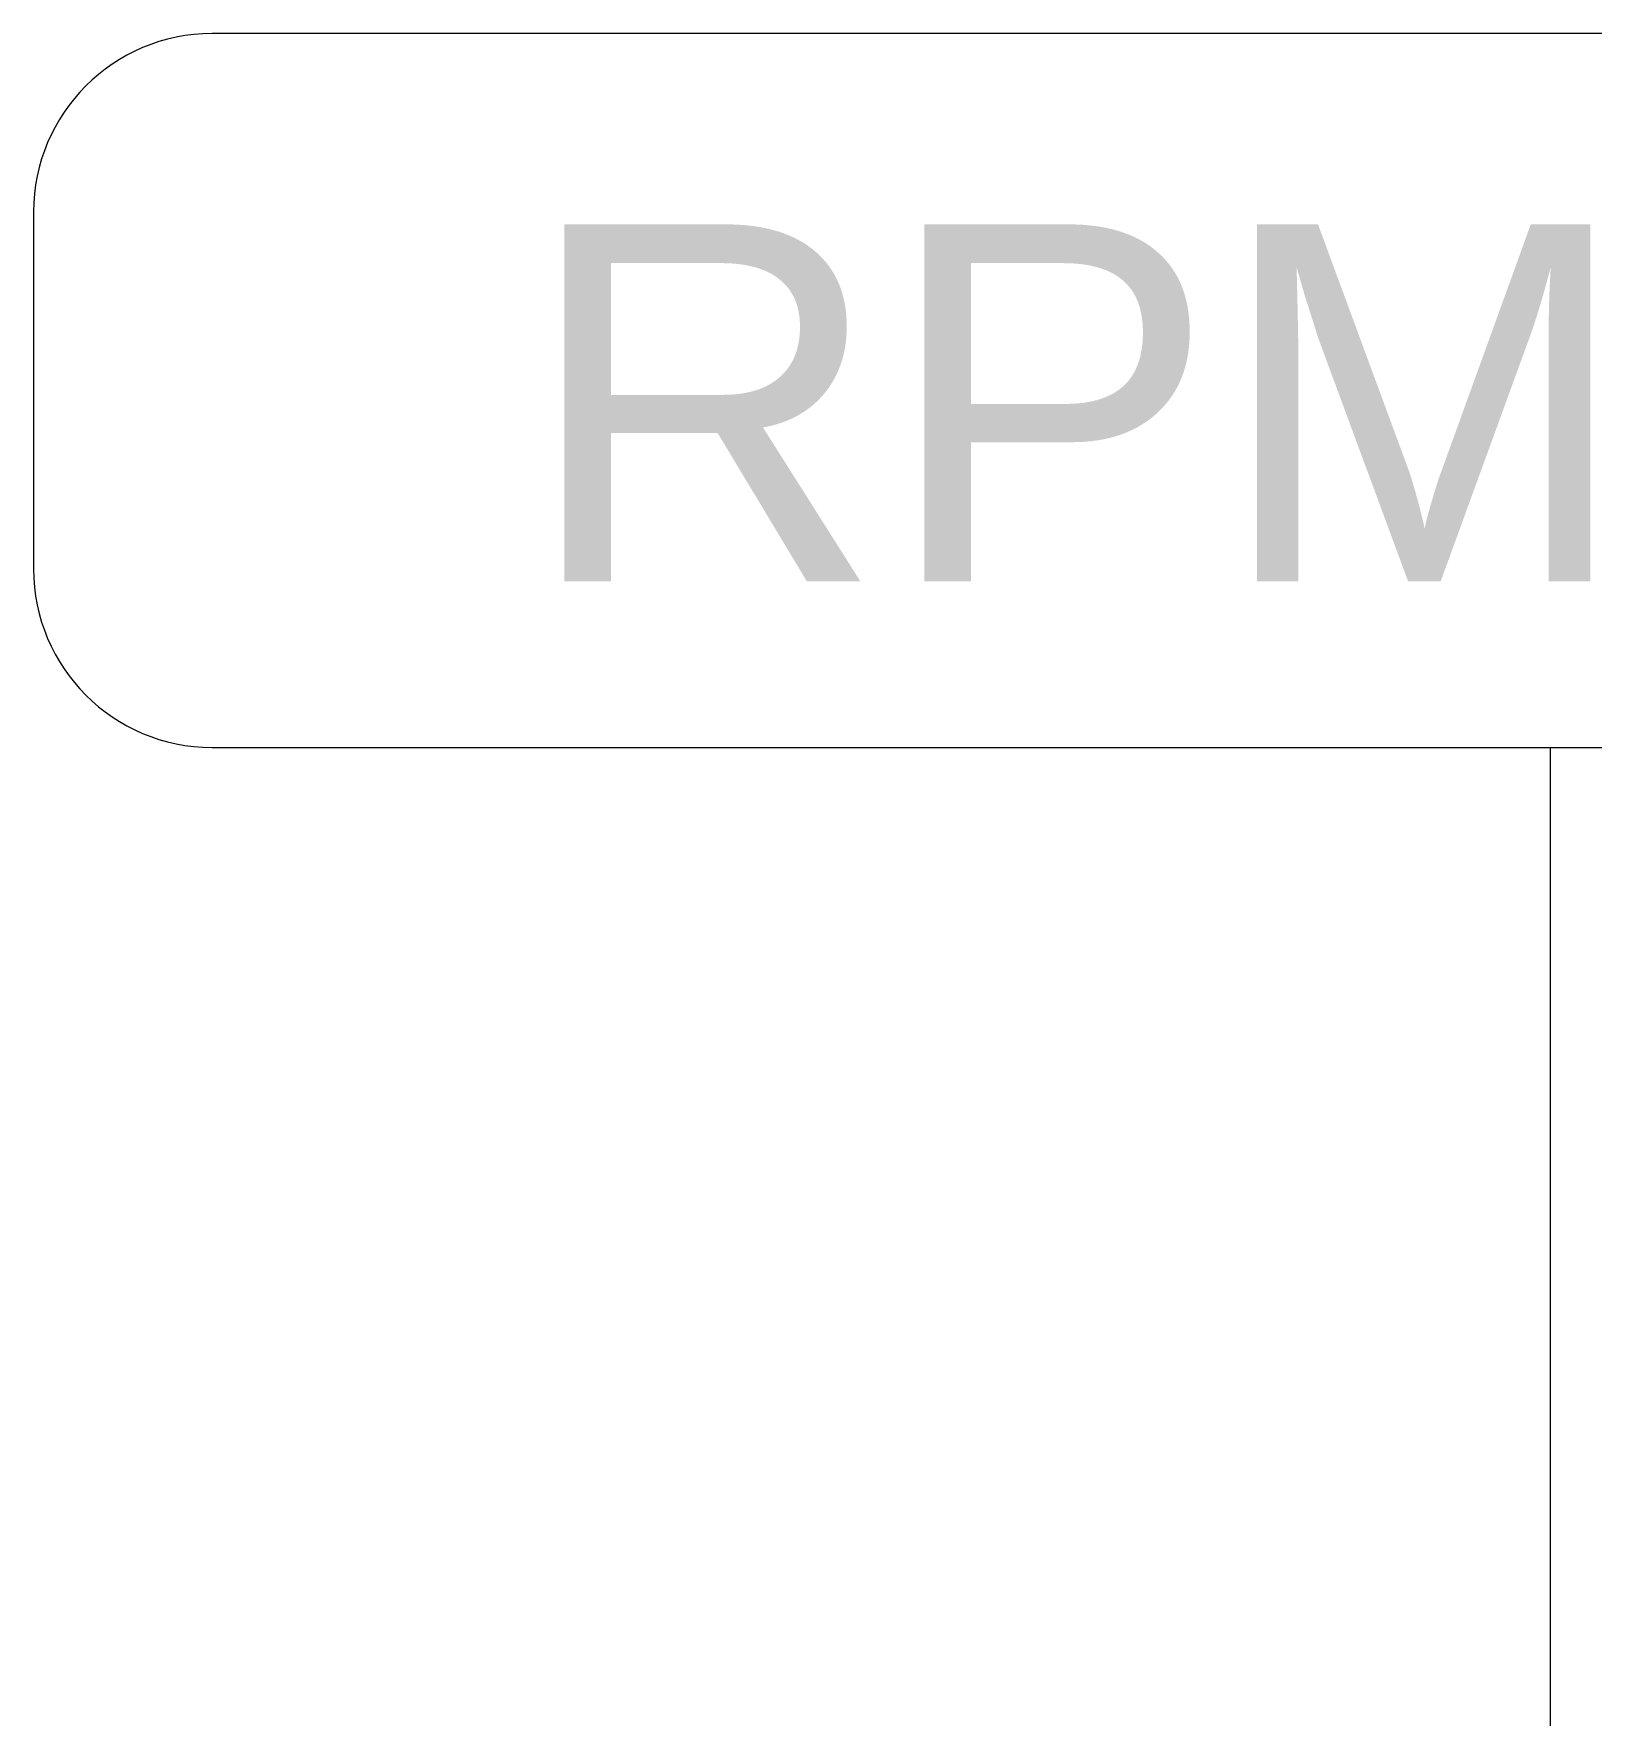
# Model space of a CAD drawing. Header units: millimetres. Extents: x 902415 to 1199587, y -3757 to 35605.
# Drawn here: x 976890 to 978636, y 17828 to 19713 of the extents above; entities that cross this region are included whole.
import ezdxf

# ---------------------------------------------------------------- set-up
doc = ezdxf.new("R2010")
doc.units = ezdxf.units.MM
doc.layers.add('A-ROOF-IDEN', color=132, linetype='Continuous', lineweight=5)
doc.styles.add('Arial_1', font='arial.ttf', dxfattribs={"height": 400})

# ---------------------------------------------------------------- blocks, each defined once
blk = doc.blocks.new('Roof Tag - Roof Tag 17W-1080807-North - Grids A')
at = {"layer": 'A-ROOF-IDEN'}
for p, q in [((980090, 19713.3), (977090, 19713.3)), ((976890, 19513.3), (976890, 19113.3)), ((977090, 18913.3), (980090, 18913.3))]:
    blk.add_line(p, q, dxfattribs=at)
for centre, start, end in [((977090, 19513.3), 90, 180), ((977090, 19113.3), 180, 270)]:
    blk.add_arc(centre, 200, start, end, dxfattribs=at)

msp = doc.modelspace()

# ---------------------------------------------------------------- linework, layer by layer
at = {"layer": 'A-ROOF-IDEN'}
msp.add_line((978590, 17306.9), (978590, 18913.3), dxfattribs=at)

# ---------------------------------------------------------------- block references
msp.add_blockref('Roof Tag - Roof Tag 17W-1080807-North - Grids A', (0, 0), dxfattribs=at)

# ---------------------------------------------------------------- next in the draw order: texts
at = {"layer": 'A-ROOF-IDEN', "insert": (977439, 19499.5), "char_height": 400, "width": 2677.636, "attachment_point": 1, "style": 'Arial_1', "bg_fill": 3, "box_fill_scale": 1.25, "bg_fill_color": 256, "bg_fill_true_color": 13158600, "bg_fill_transparency": 0}
msp.add_mtext('RPM001', dxfattribs=at)

doc.saveas('drawing.dxf')
